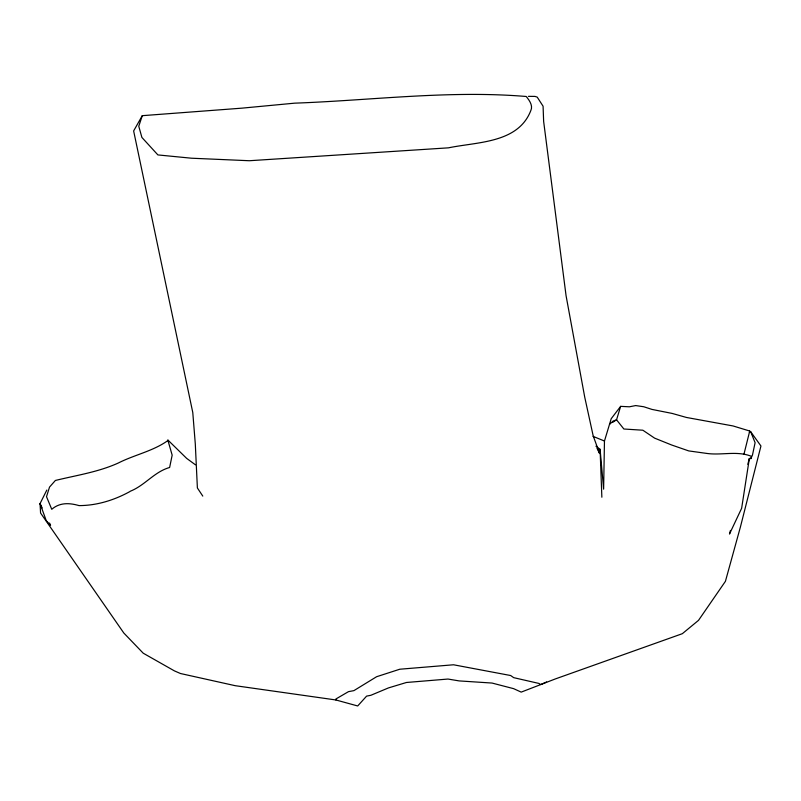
<?xml version="1.0" encoding="UTF-8"?>
<svg xmlns="http://www.w3.org/2000/svg" width="801" height="801" viewBox="0 0 801 801"><rect width="100%" height="100%" fill="white"/><g stroke="black" fill="none" stroke-linecap="round" stroke-linejoin="round"><path stroke-width="1.2" d="M743.949 454.217L749.726 431.028L733.045 425.952L686.457 417.461L672.159 413.426L652.004 409.421L643.744 406.748L635.704 405.576L629.386 406.798L620.645 406.357L611.203 418.713L604.465 441.021L603.624 489.161L600.089 449.311L595.944 446.167M620.645 406.357L616.55 419.814L612.545 422.447M749.726 431.028L749.416 432.35L750.697 431.749L760.95 445.987L740.394 527.078L725.426 581.316L698.512 620.354L682.332 633.691L555.283 678.958L521.201 692.114L513.631 688.66L492.034 683.053L459.153 680.91L447.999 679.048L406.457 682.482L388.475 687.909L370.903 695.268L366.588 696.129L357.697 705.971L335.869 699.964L235.204 685.686L180.485 673.521L174.398 670.878L143.219 653.195L123.815 633.02L40.571 513.01L40.05 503.599L46.828 490.052M730.442 530.422L729.501 534.037L741.636 508.295L749.386 458.312L747.804 464.32M335.869 699.964L335.829 699.023L348.485 691.653L353.902 690.632L376.62 676.715L399.799 669.225L453.536 664.78L510.678 675.533L513.691 677.656L538.973 683.443L540.735 684.575L546.642 681.951M142.278 115.674L138.773 126.268L141.897 137.442L157.897 154.923L191.479 158.208L249.351 160.731L448.48 147.835C477.306 141.827 518.077 143.349 530.783 110.648C533.266 105.652 529.261 100.195 526.237 96.49C449.101 90.052 371.794 100.375 294.698 103.159L241.912 108.155L142.278 115.674L133.637 130.933L192.781 412.535L195.304 444.014L197.386 487.969L202.783 496.099M609.551 424.41L613.085 421.066L616.55 419.814L623.869 429.006L642.853 430.217L654.607 438.137L671.669 445.006L688.73 450.913L707.153 453.476C721.971 455.459 737.04 450.603 751.308 456.27L750.777 458.813L752.479 455.018L755.103 442.703L750.697 431.749M168.17 440.36C153.201 451.183 134.598 454.718 118.298 463.018C98.273 472.089 76.536 475.283 55.389 480.46L49.522 487.098L46.508 496.7L51.755 509.296C59.775 502.357 69.347 502.798 79.029 505.601C96.921 505.581 114.233 500.144 129.822 491.614L130.263 491.243C144.881 485.476 154.303 471.799 169.632 467.484L172.165 455.148L167.809 439.939L186.653 458.382L195.474 464.83M528.4 96.35L534.938 96.4L537.211 97.101L543.078 106.213L543.639 121.402L566.067 295.689L584.72 397.116L593.181 435.854L599.599 453.496L596.985 448.26M593.07 436.385L604.465 441.021M42.153 507.924L40.05 503.599L46.288 520.74L50.583 525.226L49.532 523.063M600.089 449.311L601.861 497.231"/></g></svg>
